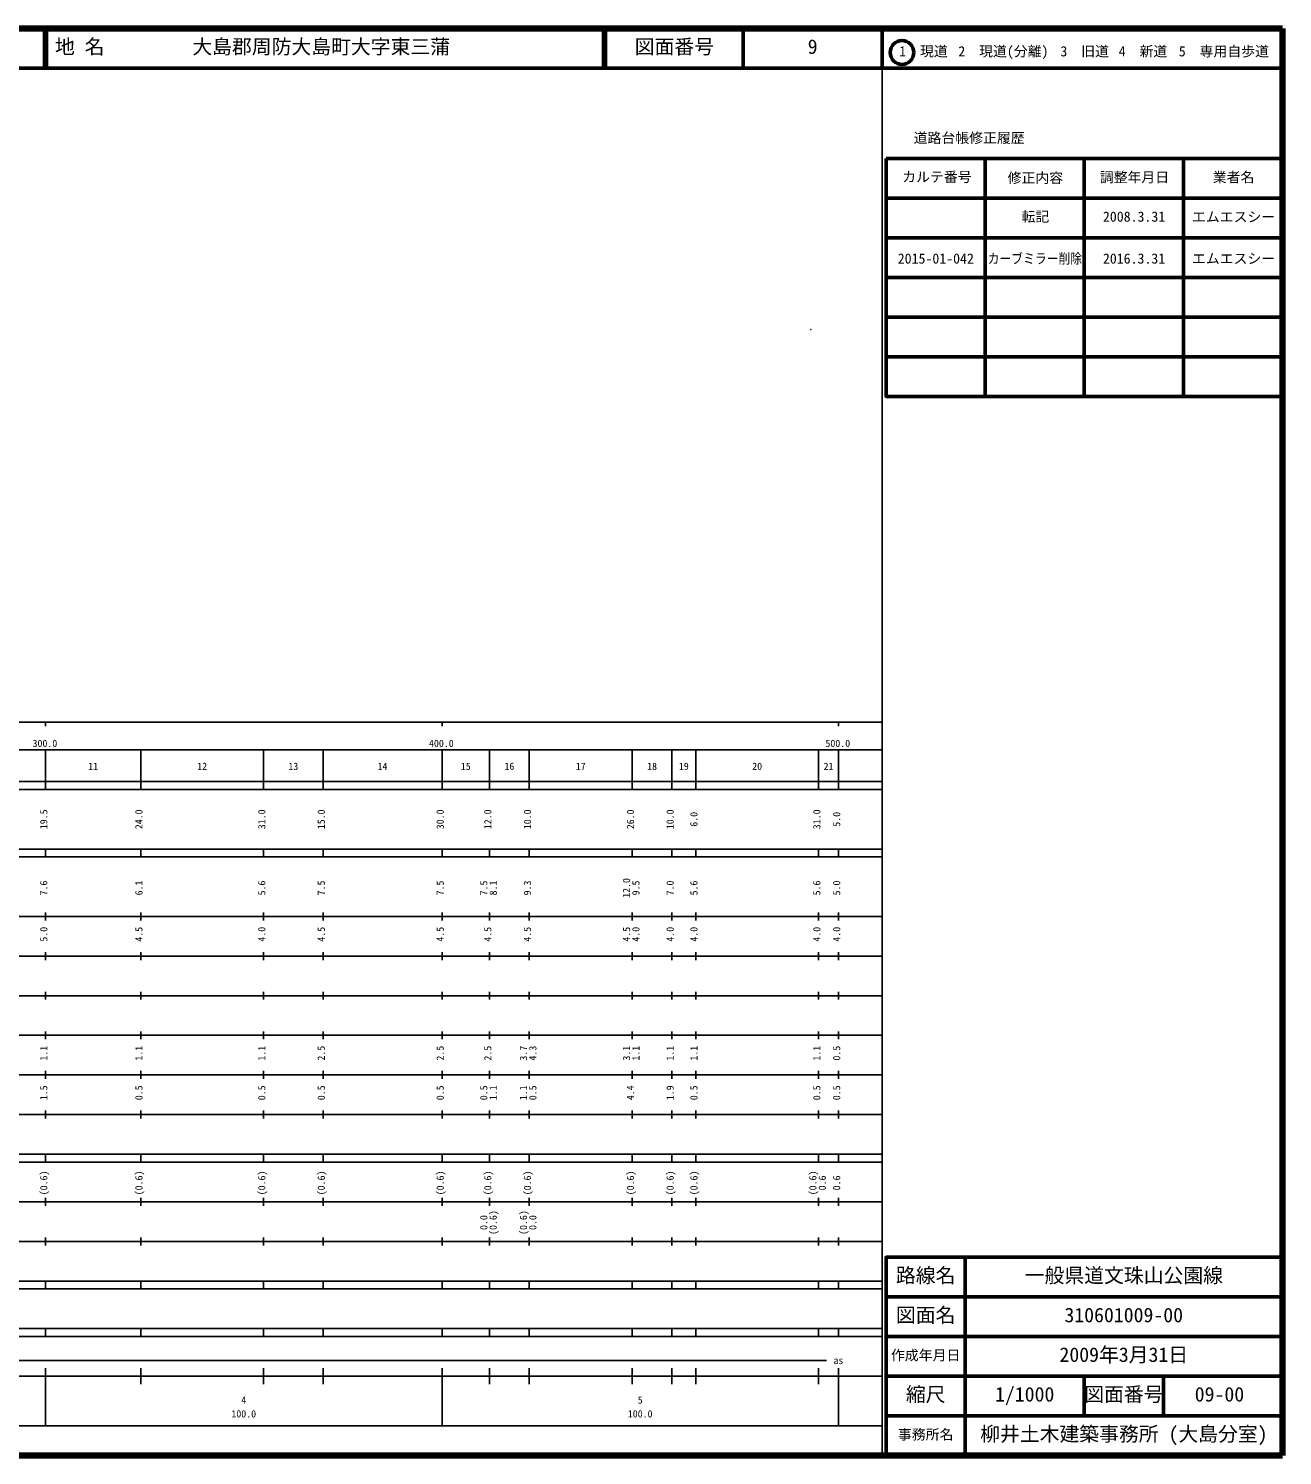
# Model space of a CAD drawing. Units: millimetres on the paper. Extents: x 40 to 680, y 20 to 380.
# Drawn here: x 363.7 to 680, y 20 to 380 of the extents above; entities that cross this region are included whole.
import ezdxf
from ezdxf.enums import TextEntityAlignment as Align

# ---------------------------------------------------------------- set-up
doc = ezdxf.new("R2010")
doc.units = ezdxf.units.MM
for name, color, linetype, lineweight in [('M-OTRS', 6, 'Continuous', 25), ('M-TTL', 2, 'Continuous', 140), ('M-TTL-BAND', 7, 'Continuous', 25), ('M-TTL-FRAM', 2, 'Continuous', 50), ('M-TTL-LINE', 7, 'Continuous', 50)]:
    doc.layers.add(name, color=color, linetype=linetype, lineweight=lineweight)
doc.layers.add('M-TTL-TXT', color=7, linetype='Continuous')
doc.styles.add('ＭＳ ゴシック', font='')
doc.styles.get('ＭＳ ゴシック').set_extended_font_data('MS Gothic')

msp = doc.modelspace()

# ---------------------------------------------------------------- linework, layer by layer
at = {"layer": 'M-OTRS'}
for radius in [0.0312, 0.025, 0.0187, 0.0125, 0.0062]:
    msp.add_circle((561.027, 304.047), radius, dxfattribs=at)
at = {"layer": 'M-TTL'}
for p, q in [((680, 380), (40, 380)), ((680, 20), (680, 380)), ((40, 20), (680, 20))]:
    msp.add_line(p, q, dxfattribs=at)
at = {"layer": 'M-TTL-BAND'}
for p, q in [((579, 20), (579, 370)), ((40, 205), (579, 205)), ((368, 205), (368, 204)), ((468, 205), (468, 204)), ((568, 205), (568, 204)), ((68, 198), (579, 198)), ((368, 188), (368, 198)), ((392, 188), (392, 198)), ((423, 188), (423, 198)), ((438, 188), (438, 198)), ((468, 188), (468, 198)), ((480, 188), (480, 198)), ((490, 188), (490, 198)), ((516, 188), (516, 198)), ((526, 188), (526, 198)), ((532, 188), (532, 198)), ((563, 188), (563, 198)), ((568, 188), (568, 198)), ((40, 190), (579, 190)), ((40, 188), (579, 188)), ((40, 173), (579, 173)), ((368, 171), (368, 173)), ((392, 171), (392, 173)), ((423, 171), (423, 173)), ((438, 171), (438, 173)), ((468, 171), (468, 173)), ((480, 171), (480, 173)), ((490, 171), (490, 173)), ((516, 171), (516, 173)), ((526, 171), (526, 173)), ((532, 171), (532, 173)), ((563, 171), (563, 173)), ((568, 171), (568, 173)), ((40, 171), (579, 171)), ((40, 156), (579, 156)), ((368, 155), (368, 157)), ((392, 155), (392, 157)), ((423, 155), (423, 157)), ((438, 155), (438, 157)), ((468, 155), (468, 157)), ((480, 155), (480, 157)), ((490, 155), (490, 157)), ((516, 155), (516, 157)), ((526, 155), (526, 157)), ((532, 155), (532, 157)), ((563, 155), (563, 157)), ((568, 155), (568, 157)), ((46, 146), (579, 146)), ((368, 145), (368, 147)), ((392, 145), (392, 147)), ((423, 145), (423, 147)), ((438, 145), (438, 147)), ((468, 145), (468, 147)), ((480, 145), (480, 147)), ((490, 145), (490, 147)), ((516, 145), (516, 147)), ((526, 145), (526, 147)), ((532, 145), (532, 147)), ((563, 145), (563, 147)), ((568, 145), (568, 147)), ((368, 135), (368, 137)), ((392, 135), (392, 137)), ((423, 135), (423, 137)), ((438, 135), (438, 137)), ((468, 135), (468, 137)), ((480, 135), (480, 137)), ((490, 135), (490, 137)), ((516, 135), (516, 137)), ((526, 135), (526, 137)), ((532, 135), (532, 137)), ((563, 135), (563, 137)), ((568, 135), (568, 137)), ((52, 136), (579, 136)), ((46, 126), (579, 126)), ((368, 125), (368, 127)), ((392, 125), (392, 127)), ((423, 125), (423, 127)), ((438, 125), (438, 127)), ((468, 125), (468, 127)), ((480, 125), (480, 127)), ((490, 125), (490, 127)), ((516, 125), (516, 127)), ((526, 125), (526, 127)), ((532, 125), (532, 127)), ((563, 125), (563, 127)), ((568, 125), (568, 127)), ((52, 116), (579, 116)), ((368, 115), (368, 117)), ((392, 115), (392, 117)), ((423, 115), (423, 117)), ((438, 115), (438, 117)), ((468, 115), (468, 117)), ((480, 115), (480, 117)), ((490, 115), (490, 117)), ((516, 115), (516, 117)), ((526, 115), (526, 117)), ((532, 115), (532, 117)), ((563, 115), (563, 117)), ((568, 115), (568, 117)), ((46, 106), (579, 106)), ((368, 105), (368, 107)), ((392, 105), (392, 107)), ((423, 105), (423, 107)), ((438, 105), (438, 107)), ((468, 105), (468, 107)), ((480, 105), (480, 107)), ((490, 105), (490, 107)), ((516, 105), (516, 107)), ((526, 105), (526, 107)), ((532, 105), (532, 107)), ((563, 105), (563, 107)), ((568, 105), (568, 107)), ((40, 96), (579, 96)), ((40, 94), (579, 94)), ((368, 94), (368, 96)), ((392, 94), (392, 96)), ((423, 94), (423, 96)), ((438, 94), (438, 96)), ((468, 94), (468, 96)), ((480, 94), (480, 96)), ((490, 94), (490, 96)), ((516, 94), (516, 96)), ((526, 94), (526, 96)), ((532, 94), (532, 96)), ((563, 94), (563, 96)), ((568, 94), (568, 96)), ((49, 84), (579, 84)), ((368, 83), (368, 85)), ((392, 83), (392, 85)), ((423, 83), (423, 85)), ((438, 83), (438, 85)), ((468, 83), (468, 85)), ((480, 83), (480, 85)), ((490, 83), (490, 85)), ((516, 83), (516, 85)), ((526, 83), (526, 85)), ((532, 83), (532, 85)), ((563, 83), (563, 85)), ((568, 83), (568, 85)), ((40, 74), (579, 74)), ((368, 73), (368, 75)), ((392, 73), (392, 75)), ((423, 73), (423, 75)), ((438, 73), (438, 75)), ((468, 73), (468, 75)), ((480, 73), (480, 75)), ((490, 73), (490, 75)), ((516, 73), (516, 75)), ((526, 73), (526, 75)), ((532, 73), (532, 75)), ((563, 73), (563, 75)), ((568, 73), (568, 75)), ((40, 64), (579, 64)), ((40, 62), (579, 62)), ((368, 62), (368, 64)), ((392, 62), (392, 64)), ((423, 62), (423, 64)), ((438, 62), (438, 64)), ((468, 62), (468, 64)), ((480, 62), (480, 64)), ((490, 62), (490, 64)), ((516, 62), (516, 64)), ((526, 62), (526, 64)), ((532, 62), (532, 64)), ((563, 62), (563, 64)), ((568, 62), (568, 64)), ((40, 52), (579, 52)), ((368, 50), (368, 52)), ((392, 50), (392, 52)), ((423, 50), (423, 52)), ((438, 50), (438, 52)), ((468, 50), (468, 52)), ((480, 50), (480, 52)), ((490, 50), (490, 52)), ((516, 50), (516, 52)), ((526, 50), (526, 52)), ((532, 50), (532, 52)), ((563, 50), (563, 52)), ((568, 50), (568, 52)), ((40, 50), (579, 50)), ((71, 44), (565, 44)), ((40, 40), (579, 40)), ((368, 27.5), (368, 42)), ((392, 38), (392, 42)), ((423, 38), (423, 42)), ((438, 38), (438, 42)), ((468, 27.5), (468, 42)), ((480, 38), (480, 42)), ((490, 38), (490, 42)), ((516, 38), (516, 42)), ((526, 38), (526, 42)), ((532, 38), (532, 42)), ((563, 38), (563, 42)), ((568, 27.5), (568, 42)), ((68, 27.5), (579, 27.5))]:
    msp.add_line(p, q, dxfattribs=at)
at = {"layer": 'M-TTL-FRAM'}
msp.add_line((580, 347.197), (680, 347.197), dxfattribs=at)
for points in [[(580, 347.197), (580, 287.197), (680, 287.197)], [(680, 70), (580, 70), (580, 20)]]:
    msp.add_lwpolyline(points, dxfattribs=at)
at = {"layer": 'M-TTL-LINE'}
for p, q in [((367.75, 380), (367.75, 370)), ((368.25, 380), (368.25, 370)), ((508.747, 380), (508.747, 370)), ((509.247, 380), (509.247, 370)), ((543.996, 380), (543.996, 370)), ((579, 380), (579, 370)), ((40, 370), (680, 370)), ((605, 347.197), (605, 287.197)), ((630, 347.197), (630, 287.197)), ((655, 347.197), (655, 287.197)), ((580, 337.197), (680, 337.197)), ((580, 327.197), (680, 327.197)), ((580, 317.197), (680, 317.197)), ((580, 307.197), (680, 307.197)), ((580, 297.197), (680, 297.197)), ((600, 70), (600, 20)), ((680, 60), (580, 60)), ((680, 50), (580, 50)), ((680, 40), (580, 40)), ((630, 40), (630, 30)), ((650, 40), (650, 30)), ((680, 30), (580, 30))]:
    msp.add_line(p, q, dxfattribs=at)
msp.add_circle((584.031, 373.958), 3, dxfattribs=at)

# ---------------------------------------------------------------- texts
at = {"layer": 'M-TTL-BAND', "style": 'ＭＳ ゴシック'}
for s, p in [('300.0', (364.719, 198.195)), ('400.0', (464.719, 198.195)), ('500.0', (564.719, 198.195)), ('11', (378.75, 192.405)), ('12', (406.25, 192.405)), ('13', (429.25, 192.405)), ('14', (451.75, 192.405)), ('15', (472.75, 192.405)), ('16', (483.75, 192.405)), ('17', (501.75, 192.405)), ('18', (519.75, 192.405)), ('19', (527.75, 192.405)), ('20', (546.25, 192.405)), ('21', (564.25, 192.405)), ('as', (566.75, 42.5)), ('4', (417.375, 32.523)), ('5', (517.375, 32.523)), ('100.0', (414.875, 29.033)), ('100.0', (514.875, 29.033))]:
    msp.add_text(s, height=1.833, dxfattribs=at).set_placement(p, align=Align.BOTTOM_LEFT)
for s, p in [('19.5', (369, 178)), ('24.0', (393, 178)), ('31.0', (424, 178)), ('15.0', (439, 178)), ('30.0', (469, 178)), ('12.0', (481, 178)), ('10.0', (491, 178)), ('26.0', (517, 178)), ('10.0', (527, 178)), ('6.0', (533, 178.625)), ('31.0', (564, 178)), ('5.0', (569, 178.625)), ('7.6', (369, 161.299)), ('6.1', (393, 161.299)), ('5.6', (424, 161.299)), ('7.5', (439, 161.299)), ('7.5', (469, 161.299)), ('7.5', (480, 161.299)), ('8.1', (482.37, 161.299)), ('9.3', (491, 161.299)), ('12.0', (516, 160.674)), ('9.5', (518.37, 161.299)), ('7.0', (527, 161.299)), ('5.6', (533, 161.299)), ('5.6', (564, 161.299)), ('5.0', (569, 161.299)), ('5.0', (369, 149.625)), ('4.5', (393, 149.625)), ('4.0', (424, 149.625)), ('4.5', (439, 149.625)), ('4.5', (469, 149.625)), ('4.5', (481, 149.625)), ('4.5', (491, 149.625)), ('4.5', (516, 149.625)), ('4.0', (518.37, 149.625)), ('4.0', (527, 149.625)), ('4.0', (533, 149.625)), ('4.0', (564, 149.625)), ('4.0', (569, 149.625)), ('1.1', (369, 119.625)), ('1.1', (393, 119.625)), ('1.1', (424, 119.625)), ('2.5', (439, 119.625)), ('2.5', (469, 119.625)), ('2.5', (481, 119.625)), ('3.7', (490, 119.625)), ('4.3', (492.37, 119.625)), ('3.1', (516, 119.625)), ('1.1', (518.37, 119.625)), ('1.1', (527, 119.625)), ('1.1', (533, 119.625)), ('1.1', (564, 119.625)), ('0.5', (569, 119.625)), ('1.5', (369, 109.625)), ('0.5', (393, 109.625)), ('0.5', (424, 109.625)), ('0.5', (439, 109.625)), ('0.5', (469, 109.625)), ('0.5', (480, 109.625)), ('1.1', (482.37, 109.625)), ('1.1', (490, 109.625)), ('0.5', (492.37, 109.625)), ('4.4', (517, 109.625)), ('1.9', (527, 109.625)), ('0.5', (533, 109.625)), ('0.5', (564, 109.625)), ('0.5', (569, 109.625)), ('(0.6)', (369, 85.639)), ('(0.6)', (393, 85.639)), ('(0.6)', (424, 85.639)), ('(0.6)', (439, 85.639)), ('(0.6)', (469, 85.639)), ('(0.6)', (481, 85.639)), ('(0.6)', (491, 85.639)), ('(0.6)', (517, 85.639)), ('(0.6)', (527, 85.639)), ('(0.6)', (533, 85.639)), ('(0.6)', (563, 85.639)), ('0.6', (565.37, 86.889)), ('0.6', (569, 86.889)), ('0.0', (480, 76.889)), ('(0.6)', (482.37, 75.639)), ('(0.6)', (490, 75.639)), ('0.0', (492.37, 76.889))]:
    msp.add_text(s, height=1.833, rotation=90, dxfattribs=at).set_placement(p, align=Align.BOTTOM_LEFT)
at = {"layer": 'M-TTL-TXT', "style": 'ＭＳ ゴシック'}
for s, height, p in [('地 名', 3.666, (370.38, 372.5)), ('大島郡周防大島町大字東三蒲', 3.666, (405.024, 372.5)), ('図面番号', 3.666, (516.621, 372.5)), ('9', 3.666, (560.246, 372.5)), ('1\u3000現道', 2.566, (583.323, 372.208)), ('2\u3000現道(分離)', 2.566, (598.244, 372.208)), ('3\u3000旧道', 2.566, (623.996, 372.208)), ('4\u3000新道', 2.566, (638.699, 372.208)), ('5\u3000専用自歩道', 2.566, (653.853, 372.208)), ('道路台帳修正履歴', 2.566, (586.968, 350.363)), ('カルテ番号', 2.566, (584.089, 340.527)), ('修正内容', 2.566, (610.675, 340.273)), ('調整年月日', 2.566, (633.925, 340.447)), ('業者名', 2.566, (662.425, 340.447)), ('転記', 2.566, (614.175, 330.495)), ('2008.3.31', 2.566, (634.712, 330.495)), ('エムエスシー', 2.566, (657.175, 330.439)), ('2015-01-042', 2.566, (582.962, 319.92)), ('2016.3.31', 2.566, (634.712, 319.92)), ('エムエスシー', 2.566, (657.175, 319.92)), ('路線名', 3.666, (582.5, 62.5)), ('一般県道文珠山公園線', 3.666, (615, 62.5)), ('図面名', 3.666, (582.5, 52.5)), ('310601009-00', 3.666, (625, 52.5)), ('作成年月日', 2.566, (581.25, 43.25)), ('2009年3月31日', 3.666, (623.75, 42.5)), ('縮尺', 3.666, (585, 32.5)), ('1/1000', 3.666, (607.5, 32.5)), ('図面番号', 3.666, (630, 32.5)), ('09-00', 3.666, (657.875, 32.5)), ('事務所名', 2.566, (583, 23.25)), ('柳井土木建築事務所 (大島分室)', 3.666, (603.75, 22.5))]:
    msp.add_text(s, height=height, dxfattribs=at).set_placement(p, align=Align.BOTTOM_LEFT)
at = {"layer": 'M-TTL-TXT', "style": 'ＭＳ ゴシック', "width": 0.85}
msp.add_text('カーブミラー削除', height=2.566, dxfattribs=at).set_placement((605.65, 319.92), align=Align.BOTTOM_LEFT)

doc.saveas('drawing.dxf')
